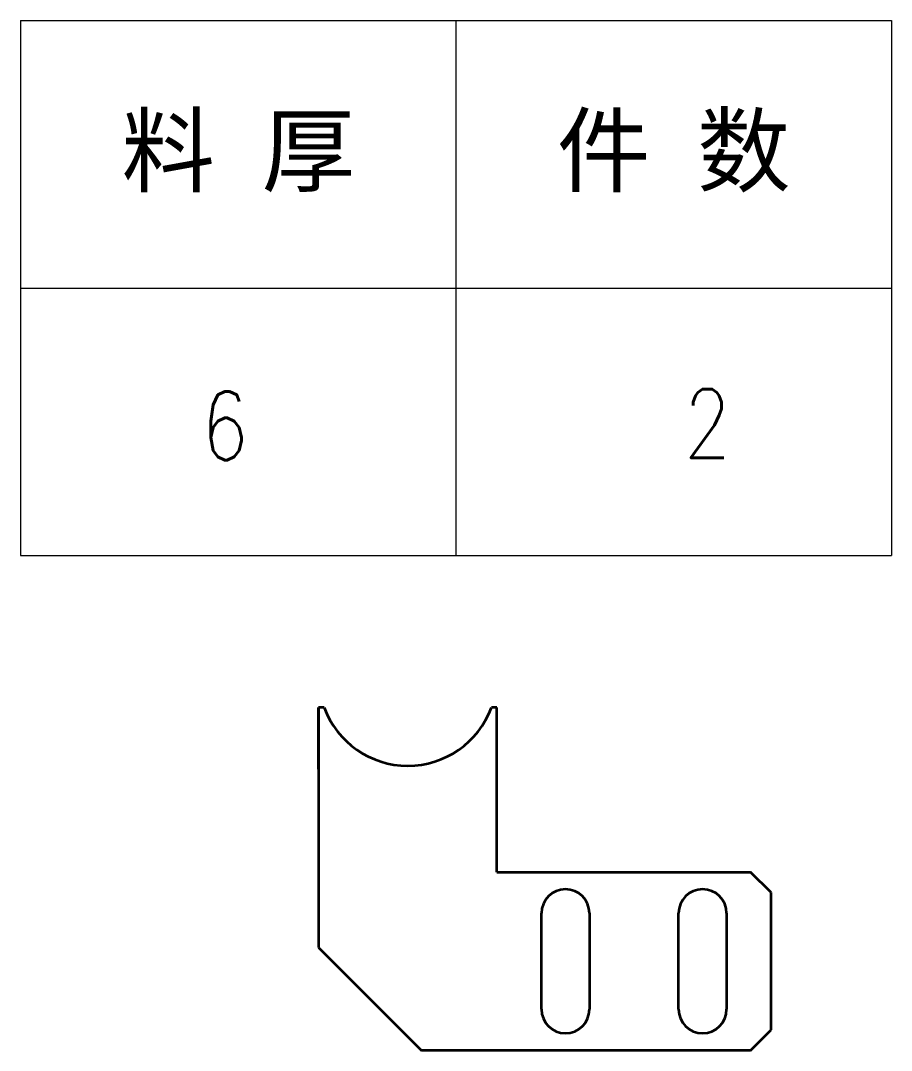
# Model space of a CAD drawing. Header units: millimetres. Extents: x 1333 to 359964, y -52803 to -5704.
# Drawn here: x 167860.9 to 167987.9, y -34243.4 to -34093.2 of the extents above; entities that cross this region are included whole.
import ezdxf
from ezdxf.enums import TextEntityAlignment as Align

# ---------------------------------------------------------------- set-up
doc = ezdxf.new("R2010")
doc.units = ezdxf.units.MM
doc.header["$LTSCALE"] = 0.5
doc.layers.add('标注线', color=3, linetype='Continuous', lineweight=18)
doc.layers.add('粗实线', color=7, linetype='Continuous', lineweight=35)
doc.styles.add('DIM', font='romans.shx', dxfattribs={"width": 0.8, "bigfont": 'bigfont.shx'})
doc.styles.get("Standard").update_dxf_attribs({"font": 'simplex.shx'})

# ---------------------------------------------------------------- blocks, each defined once
blk = doc.blocks.new('*T481')
at = {"color": 0, "linetype": 'ByBlock', "lineweight": -2, "transparency": 16777216}
for p, q in [((0, 0), (127, 0)), ((0, 0), (0, -78)), ((63.5, 0), (63.5, -78)), ((127, 0), (127, -78)), ((0, -39), (127, -39)), ((0, -78), (127, -78))]:
    blk.add_line(p, q, dxfattribs=at)
at = {"color": 0, "transparency": 16777216, "char_height": 10, "width": 60.5, "attachment_point": 5}
for s, insert in [('{\\fSimSun|b0|i0|c134|p2;料 厚}', (31.75, -19.5)), ('{\\fSimSun|b0|i0|c134|p2;件 数}', (95.25, -19.5))]:
    blk.add_mtext(s, dxfattribs=dict(at, insert=insert))
blk = doc.blocks.new('拆图参数')
blk.add_blockref('*T481', (-63.5, 78))
at = {"style": 'DIM', "width": 0.8}
blk.add_attdef('1', text='', height=10, dxfattribs=at).set_placement((36.65, 19.27), align=Align.MIDDLE_CENTER)
blk.add_attdef('6', text='', height=10, dxfattribs=at).set_placement((-37.13, 18.91), align=Align.MIDDLE_LEFT)

msp = doc.modelspace()

# ---------------------------------------------------------------- linework, layer by layer
at = {"layer": '标注线'}
msp.add_line((167930.317, -34217.355), (167930.317, -34193.355), dxfattribs=at)
at = {"layer": '粗实线', "lineweight": 35, "ltscale": 0.14999}
msp.add_line((167904.317, -34193.355), (167904.317, -34228.355), dxfattribs=at)
at = {"layer": '粗实线', "lineweight": 35, "ltscale": 0.020092}
for p, q in [((167905.121, -34193.355), (167904.317, -34193.355)), ((167930.317, -34193.355), (167929.513, -34193.355))]:
    msp.add_line(p, q, dxfattribs=at)
at = {"layer": '粗实线', "lineweight": 35, "ltscale": 0.225}
for p, q in [((167904.317, -34202.355), (167904.317, -34193.355)), ((167930.317, -34217.355), (167930.317, -34193.355))]:
    msp.add_line(p, q, dxfattribs=at)
at = {"layer": '粗实线', "lineweight": 35}
for p, q in [((167930.317, -34217.355), (167967.317, -34217.355)), ((167970.317, -34240.355), (167970.317, -34220.355)), ((167904.317, -34228.355), (167919.317, -34243.355)), ((167967.317, -34243.355), (167919.317, -34243.355))]:
    msp.add_line(p, q, dxfattribs=at)
at = {"layer": '粗实线', "lineweight": 35, "ltscale": 0.106066}
for p, q in [((167970.317, -34220.355), (167967.317, -34217.355)), ((167967.317, -34243.355), (167970.317, -34240.355))]:
    msp.add_line(p, q, dxfattribs=at)
at = {"layer": '粗实线', "lineweight": 35, "ltscale": 0.35}
for p, q in [((167936.817, -34237.355), (167936.817, -34223.355)), ((167943.817, -34223.355), (167943.817, -34237.355)), ((167956.817, -34237.355), (167956.817, -34223.355)), ((167963.817, -34223.355), (167963.817, -34237.355))]:
    msp.add_line(p, q, dxfattribs=at)
at = {"layer": '粗实线', "lineweight": 35}
for centre, radius, start, end in [((167917.317, -34188.855), 13, 200.25225, 339.74775), ((167940.317, -34223.355), 3.5, 0, 180), ((167960.317, -34223.355), 3.5, 0, 180), ((167940.317, -34237.355), 3.5, 180, 0), ((167960.317, -34237.355), 3.5, 180, 0)]:
    msp.add_arc(centre, radius, start, end, dxfattribs=at)

# ---------------------------------------------------------------- block references
at = {"layer": '标注线'}
msp.add_blockref('拆图参数', (167924.353, -34171.219), dxfattribs=at).add_auto_attribs({'1': '2', '6': '6'})

doc.saveas('drawing.dxf')
